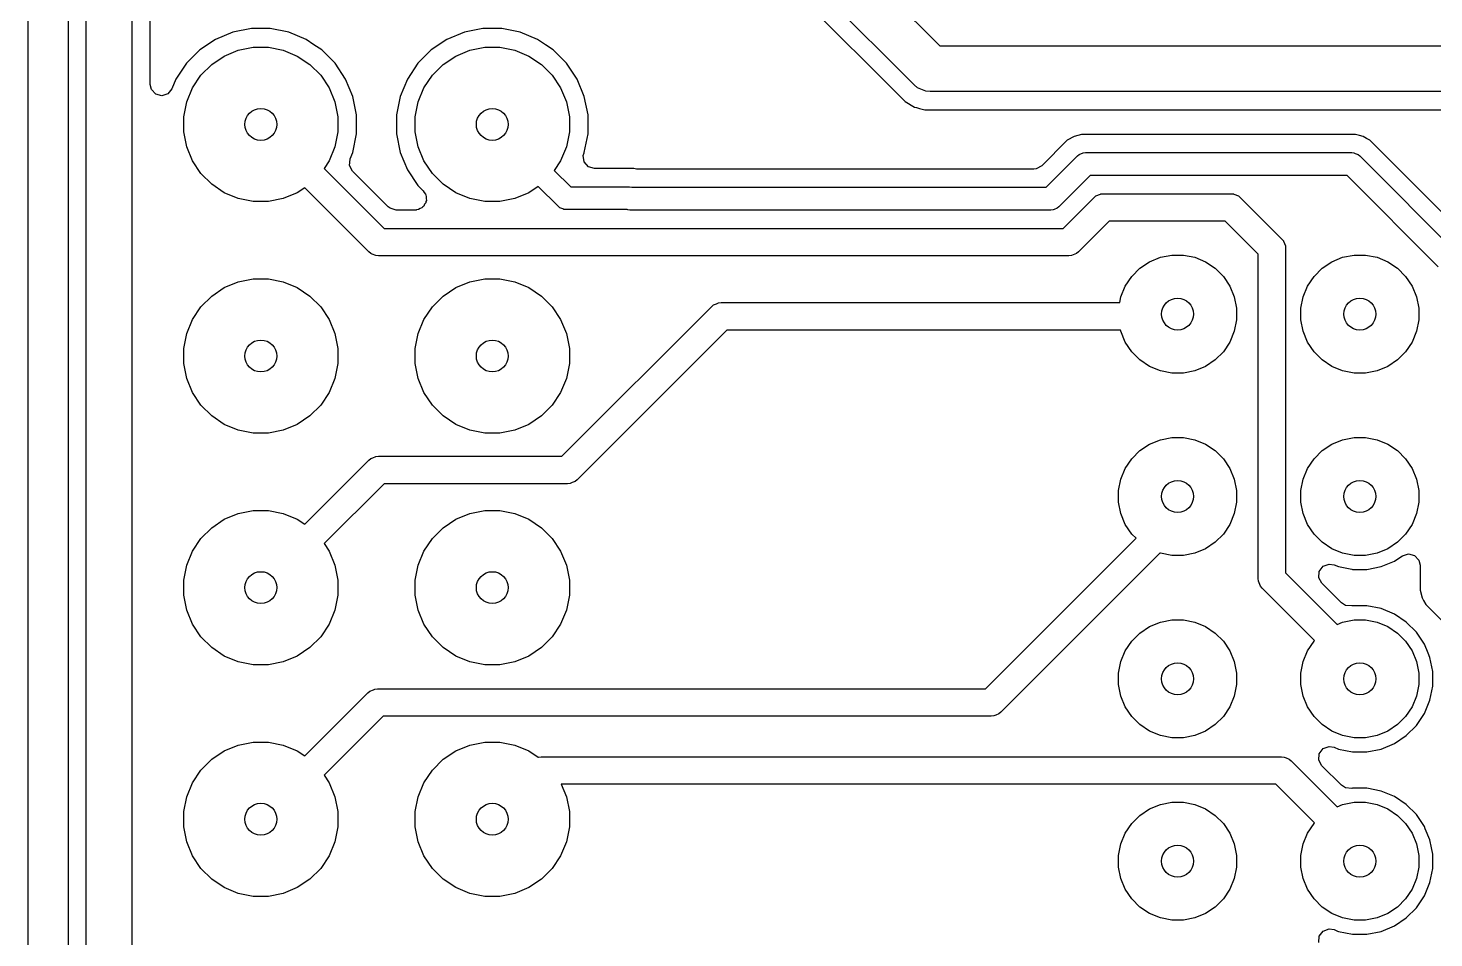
# Model space of a CAD drawing. Extents: x -0.98 to -0.05, y 0 to 3.38.
# Drawn here: x -0.981 to -0.374, y 1.64 to 2.032 of the extents above; entities that cross this region are included whole.
import ezdxf

# ---------------------------------------------------------------- set-up
doc = ezdxf.new("R2010")
doc.units = 0
doc.header["$MEASUREMENT"] = 0
doc.layers.add('BLACK', color=7, linetype='CONTINUOUS')

msp = doc.modelspace()

# ---------------------------------------------------------------- linework, layer by layer
at = {"layer": 'BLACK', "linetype": 'CONTINUOUS'}
for p, q in [((-0.98085, 1.09482), (-0.98085, 2.42611)), ((-0.9636, 2.42611), (-0.9636, 1.21617)), ((-0.95571, 1.2185), (-0.95571, 2.42378)), ((-0.93602, 2.4197), (-0.93602, 1.22258)), ((-0.63638, 2.07396), (-0.58703, 2.02461)), ((-0.92813, 2.00793), (-0.92813, 2.06455)), ((-0.66041, 2.05899), (-0.60199, 2.00057)), ((-0.59806, 2.0078), (-0.65318, 2.06292)), ((-0.89238, 2.03052), (-0.89991, 2.0274)), ((-0.88439, 2.03211), (-0.89238, 2.03052)), ((-0.89238, 2.03052), (-0.89238, 2.03052)), ((-0.87624, 2.03211), (-0.88439, 2.03211)), ((-0.88439, 2.03211), (-0.88439, 2.03211)), ((-0.86825, 2.03052), (-0.87624, 2.03211)), ((-0.87624, 2.03211), (-0.87624, 2.03211)), ((-0.86072, 2.0274), (-0.86825, 2.03052)), ((-0.86825, 2.03052), (-0.86825, 2.03052)), ((-0.79238, 2.03052), (-0.79991, 2.0274)), ((-0.78439, 2.03211), (-0.79238, 2.03052)), ((-0.79238, 2.03052), (-0.79238, 2.03052)), ((-0.77624, 2.03211), (-0.78439, 2.03211)), ((-0.78439, 2.03211), (-0.78439, 2.03211)), ((-0.76825, 2.03052), (-0.77624, 2.03211)), ((-0.77624, 2.03211), (-0.77624, 2.03211)), ((-0.76072, 2.0274), (-0.76825, 2.03052)), ((-0.76825, 2.03052), (-0.76825, 2.03052)), ((-0.90668, 2.02287), (-0.91244, 2.01711)), ((-0.89991, 2.0274), (-0.90668, 2.02287)), ((-0.89609, 2.02026), (-0.89003, 2.02277)), ((-0.89003, 2.02277), (-0.8836, 2.02405)), ((-0.8836, 2.02405), (-0.87703, 2.02405)), ((-0.87703, 2.02405), (-0.8706, 2.02277)), ((-0.8706, 2.02277), (-0.86454, 2.02026)), ((-0.85734, 2.02514), (-0.86072, 2.0274)), ((-0.85395, 2.02287), (-0.85734, 2.02514)), ((-0.84819, 2.01711), (-0.85395, 2.02287)), ((-0.80668, 2.02287), (-0.81244, 2.01711)), ((-0.79991, 2.0274), (-0.80668, 2.02287)), ((-0.79609, 2.02026), (-0.79003, 2.02277)), ((-0.79003, 2.02277), (-0.7836, 2.02405)), ((-0.7836, 2.02405), (-0.77703, 2.02405)), ((-0.77703, 2.02405), (-0.7706, 2.02277)), ((-0.7706, 2.02277), (-0.76454, 2.02026)), ((-0.75734, 2.02514), (-0.76072, 2.0274)), ((-0.75395, 2.02287), (-0.75734, 2.02514)), ((-0.74819, 2.01711), (-0.75395, 2.02287)), ((-0.58703, 2.02461), (-0.14622, 2.02461)), ((-0.91244, 2.01711), (-0.91697, 2.01034)), ((-0.90618, 2.01198), (-0.90154, 2.01662)), ((-0.90154, 2.01662), (-0.89609, 2.02026)), ((-0.86454, 2.02026), (-0.85909, 2.01662)), ((-0.85909, 2.01662), (-0.85445, 2.01198)), ((-0.84366, 2.01034), (-0.84819, 2.01711)), ((-0.84819, 2.01711), (-0.84819, 2.01711)), ((-0.81244, 2.01711), (-0.81697, 2.01034)), ((-0.80618, 2.01198), (-0.80154, 2.01662)), ((-0.80154, 2.01662), (-0.79609, 2.02026)), ((-0.76454, 2.02026), (-0.75909, 2.01662)), ((-0.75909, 2.01662), (-0.75445, 2.01198)), ((-0.74366, 2.01034), (-0.74819, 2.01711)), ((-0.74819, 2.01711), (-0.74819, 2.01711)), ((-0.91697, 2.01034), (-0.91874, 2.00606)), ((-0.90983, 2.00652), (-0.90618, 2.01198)), ((-0.85445, 2.01198), (-0.8508, 2.00652)), ((-0.84055, 2.00281), (-0.84366, 2.01034)), ((-0.81697, 2.01034), (-0.82008, 2.00281)), ((-0.80983, 2.00652), (-0.80618, 2.01198)), ((-0.75445, 2.01198), (-0.7508, 2.00652)), ((-0.74055, 2.00281), (-0.74366, 2.01034)), ((-0.92761, 2.00574), (-0.92813, 2.00793)), ((-0.92574, 2.00373), (-0.92761, 2.00574)), ((-0.91874, 2.00606), (-0.92046, 2.00392)), ((-0.91234, 2.00046), (-0.90983, 2.00652)), ((-0.8508, 2.00652), (-0.84829, 2.00046)), ((-0.81234, 2.00046), (-0.80983, 2.00652)), ((-0.7508, 2.00652), (-0.74829, 2.00046)), ((-0.59657, 2.00658), (-0.59806, 2.0078)), ((-0.59302, 2.00511), (-0.59657, 2.00658)), ((-0.59657, 2.00658), (-0.59657, 2.00658)), ((-0.5911, 2.00492), (-0.59302, 2.00511)), ((-0.1503, 2.00492), (-0.5911, 2.00492)), ((-0.92307, 2.00305), (-0.92574, 2.00373)), ((-0.92046, 2.00392), (-0.92307, 2.00305)), ((-0.91362, 1.99403), (-0.91234, 2.00046)), ((-0.84829, 2.00046), (-0.84701, 1.99403)), ((-0.83896, 1.99482), (-0.84055, 2.00281)), ((-0.82008, 2.00281), (-0.82167, 1.99482)), ((-0.82008, 2.00281), (-0.82008, 2.00281)), ((-0.81362, 1.99403), (-0.81234, 2.00046)), ((-0.74829, 2.00046), (-0.74701, 1.99403)), ((-0.73896, 1.99482), (-0.74055, 2.00281)), ((-0.60199, 2.00057), (-0.59795, 1.99824)), ((-0.59795, 1.99824), (-0.597, 1.99798)), ((-0.91362, 1.98747), (-0.91362, 1.99403)), ((-0.84701, 1.99403), (-0.84701, 1.98747)), ((-0.83896, 1.98667), (-0.83896, 1.99482)), ((-0.82167, 1.99482), (-0.82167, 1.98667)), ((-0.81362, 1.98747), (-0.81362, 1.99403)), ((-0.74701, 1.99403), (-0.74701, 1.98747)), ((-0.73896, 1.98667), (-0.73896, 1.99482)), ((-0.597, 1.99798), (-0.597, 1.99798)), ((-0.597, 1.99798), (-0.597, 1.99798)), ((-0.597, 1.99798), (-0.59581, 1.99766)), ((-0.59581, 1.99766), (-0.59344, 1.99703)), ((-0.59344, 1.99703), (-0.15559, 1.99703)), ((-0.91234, 1.98103), (-0.91362, 1.98747)), ((-0.84701, 1.98747), (-0.84829, 1.98103)), ((-0.84055, 1.97868), (-0.83896, 1.98667)), ((-0.82167, 1.98667), (-0.82008, 1.97868)), ((-0.81234, 1.98103), (-0.81362, 1.98747)), ((-0.74701, 1.98747), (-0.74829, 1.98103)), ((-0.74055, 1.97868), (-0.73896, 1.98667)), ((-0.52573, 1.98644), (-0.52899, 1.98556)), ((-0.40733, 1.98644), (-0.52573, 1.98644)), ((-0.4057, 1.986), (-0.40733, 1.98644)), ((-0.40407, 1.98556), (-0.4057, 1.986)), ((-0.90983, 1.97497), (-0.91234, 1.98103)), ((-0.84829, 1.98103), (-0.8508, 1.97497)), ((-0.80983, 1.97497), (-0.81234, 1.98103)), ((-0.74829, 1.98103), (-0.7508, 1.97497)), ((-0.53191, 1.98388), (-0.54288, 1.97291)), ((-0.52899, 1.98556), (-0.53191, 1.98388)), ((-0.53191, 1.98388), (-0.53191, 1.98388)), ((-0.52899, 1.98556), (-0.52899, 1.98556)), ((-0.40261, 1.98472), (-0.40407, 1.98556)), ((-0.40115, 1.98388), (-0.40261, 1.98472)), ((-0.35882, 1.94155), (-0.40115, 1.98388)), ((-0.90618, 1.96952), (-0.90983, 1.97497)), ((-0.8508, 1.97497), (-0.85296, 1.97174)), ((-0.84196, 1.973), (-0.84176, 1.97574)), ((-0.84176, 1.97574), (-0.8417, 1.9759)), ((-0.8417, 1.9759), (-0.84055, 1.97868)), ((-0.82008, 1.97868), (-0.82008, 1.97868)), ((-0.82008, 1.97868), (-0.81697, 1.97116)), ((-0.80618, 1.96952), (-0.80983, 1.97497)), ((-0.7508, 1.97497), (-0.75352, 1.97091)), ((-0.74098, 1.97725), (-0.74065, 1.97842)), ((-0.74058, 1.97453), (-0.74098, 1.97725)), ((-0.74065, 1.97842), (-0.74055, 1.97868)), ((-0.73878, 1.97245), (-0.74058, 1.97453)), ((-0.54104, 1.96358), (-0.52753, 1.9771)), ((-0.52753, 1.9771), (-0.52678, 1.97771)), ((-0.52678, 1.97771), (-0.52501, 1.97845)), ((-0.52501, 1.97845), (-0.52405, 1.97854)), ((-0.52405, 1.97854), (-0.40902, 1.97854)), ((-0.40902, 1.97854), (-0.40806, 1.97845)), ((-0.40806, 1.97845), (-0.40806, 1.97845)), ((-0.40806, 1.97845), (-0.40754, 1.97823)), ((-0.40754, 1.97823), (-0.40628, 1.97771)), ((-0.40628, 1.97771), (-0.40628, 1.97771)), ((-0.40628, 1.97771), (-0.40554, 1.9771)), ((-0.40554, 1.9771), (-0.36321, 1.93478)), ((-0.90154, 1.96488), (-0.90618, 1.96952)), ((-0.85296, 1.97174), (-0.82708, 1.94587)), ((-0.84064, 1.97059), (-0.84196, 1.973)), ((-0.82524, 1.95519), (-0.84064, 1.97059)), ((-0.81697, 1.97116), (-0.81244, 1.96438)), ((-0.80154, 1.96488), (-0.80618, 1.96952)), ((-0.75352, 1.97091), (-0.74639, 1.96378)), ((-0.73614, 1.97167), (-0.73878, 1.97245)), ((-0.71934, 1.97167), (-0.73614, 1.97167)), ((-0.71922, 1.97164), (-0.71934, 1.97167)), ((-0.71934, 1.97167), (-0.71934, 1.97167)), ((-0.71796, 1.97148), (-0.71922, 1.97164)), ((-0.54634, 1.97148), (-0.71796, 1.97148)), ((-0.5453, 1.97159), (-0.54634, 1.97148)), ((-0.54288, 1.97291), (-0.5453, 1.97159)), ((-0.52201, 1.9687), (-0.53553, 1.95518)), ((-0.41105, 1.9687), (-0.52201, 1.9687)), ((-0.37161, 1.92926), (-0.41105, 1.9687)), ((-0.89609, 1.96123), (-0.90154, 1.96488)), ((-0.86131, 1.96339), (-0.86454, 1.96123)), ((-0.8337, 1.93578), (-0.86131, 1.96339)), ((-0.81244, 1.96438), (-0.81015, 1.96209)), ((-0.81015, 1.96209), (-0.80973, 1.96133)), ((-0.79609, 1.96123), (-0.80154, 1.96488)), ((-0.76048, 1.96395), (-0.76454, 1.96123)), ((-0.75191, 1.95538), (-0.76048, 1.96395)), ((-0.74639, 1.96378), (-0.72102, 1.96378)), ((-0.72102, 1.96378), (-0.72006, 1.96368)), ((-0.72006, 1.96368), (-0.72006, 1.96368)), ((-0.72006, 1.96368), (-0.71982, 1.96358)), ((-0.71982, 1.96358), (-0.54104, 1.96358)), ((-0.89003, 1.95872), (-0.89609, 1.96123)), ((-0.8836, 1.95744), (-0.89003, 1.95872)), ((-0.87703, 1.95744), (-0.8836, 1.95744)), ((-0.8706, 1.95872), (-0.87703, 1.95744)), ((-0.86454, 1.96123), (-0.8706, 1.95872)), ((-0.80955, 1.95624), (-0.80991, 1.95544)), ((-0.80973, 1.96133), (-0.80916, 1.96067)), ((-0.80903, 1.95694), (-0.80955, 1.95624)), ((-0.80916, 1.96067), (-0.80909, 1.96014)), ((-0.80909, 1.96014), (-0.80883, 1.95968)), ((-0.80899, 1.95746), (-0.80903, 1.95694)), ((-0.80877, 1.95795), (-0.80899, 1.95746)), ((-0.80883, 1.95968), (-0.80889, 1.95881)), ((-0.80889, 1.95881), (-0.80877, 1.95795)), ((-0.79003, 1.95872), (-0.79609, 1.96123)), ((-0.7836, 1.95744), (-0.79003, 1.95872)), ((-0.77703, 1.95744), (-0.7836, 1.95744)), ((-0.7706, 1.95872), (-0.77703, 1.95744)), ((-0.76454, 1.96123), (-0.7706, 1.95872)), ((-0.53371, 1.94587), (-0.52048, 1.9591)), ((-0.52048, 1.9591), (-0.51958, 1.95983)), ((-0.51958, 1.95983), (-0.51756, 1.96067)), ((-0.51756, 1.96067), (-0.51745, 1.96071)), ((-0.51745, 1.96071), (-0.5163, 1.96083)), ((-0.5163, 1.96083), (-0.46118, 1.96083)), ((-0.46118, 1.96083), (-0.46003, 1.96071)), ((-0.46003, 1.96071), (-0.45992, 1.96067)), ((-0.45992, 1.96067), (-0.4579, 1.95983)), ((-0.4579, 1.95983), (-0.45701, 1.9591)), ((-0.45701, 1.9591), (-0.43929, 1.94138)), ((-0.82443, 1.95453), (-0.82524, 1.95519)), ((-0.82179, 1.95376), (-0.82443, 1.95453)), ((-0.8136, 1.95376), (-0.82179, 1.95376)), ((-0.81325, 1.95377), (-0.8136, 1.95376)), ((-0.81309, 1.95383), (-0.81325, 1.95377)), ((-0.81223, 1.95396), (-0.81309, 1.95383)), ((-0.81149, 1.95443), (-0.81223, 1.95396)), ((-0.81068, 1.95473), (-0.81149, 1.95443)), ((-0.81036, 1.95516), (-0.81068, 1.95473)), ((-0.80991, 1.95544), (-0.81036, 1.95516)), ((-0.75116, 1.95477), (-0.75191, 1.95538)), ((-0.7499, 1.95425), (-0.75116, 1.95477)), ((-0.75116, 1.95477), (-0.75116, 1.95477)), ((-0.74939, 1.95403), (-0.7499, 1.95425)), ((-0.74843, 1.95394), (-0.74939, 1.95403)), ((-0.74939, 1.95403), (-0.74939, 1.95403)), ((-0.72203, 1.95394), (-0.74843, 1.95394)), ((-0.72179, 1.95383), (-0.72203, 1.95394)), ((-0.72083, 1.95374), (-0.72179, 1.95383)), ((-0.72179, 1.95383), (-0.72179, 1.95383)), ((-0.53901, 1.95374), (-0.72083, 1.95374)), ((-0.53805, 1.95383), (-0.53901, 1.95374)), ((-0.53753, 1.95405), (-0.53805, 1.95383)), ((-0.53805, 1.95383), (-0.53805, 1.95383)), ((-0.53627, 1.95457), (-0.53753, 1.95405)), ((-0.53553, 1.95518), (-0.53627, 1.95457)), ((-0.53627, 1.95457), (-0.53627, 1.95457)), ((-0.82708, 1.94587), (-0.53371, 1.94587)), ((-0.51385, 1.94902), (-0.52708, 1.93578)), ((-0.46363, 1.94902), (-0.51385, 1.94902)), ((-0.44937, 1.93476), (-0.46363, 1.94902)), ((-0.43929, 1.94138), (-0.43855, 1.94049)), ((-0.43855, 1.94049), (-0.43851, 1.94037)), ((-0.43851, 1.94037), (-0.43767, 1.93836)), ((-0.43767, 1.93836), (-0.43756, 1.9372)), ((-0.83281, 1.93505), (-0.8337, 1.93578)), ((-0.83215, 1.93478), (-0.83281, 1.93505)), ((-0.83068, 1.93417), (-0.83215, 1.93478)), ((-0.82953, 1.93406), (-0.83068, 1.93417)), ((-0.53126, 1.93406), (-0.82953, 1.93406)), ((-0.53011, 1.93417), (-0.53126, 1.93406)), ((-0.52863, 1.93478), (-0.53011, 1.93417)), ((-0.52798, 1.93505), (-0.52863, 1.93478)), ((-0.52708, 1.93578), (-0.52798, 1.93505)), ((-0.50049, 1.92864), (-0.49632, 1.93143)), ((-0.49632, 1.93143), (-0.49168, 1.93335)), ((-0.49168, 1.93335), (-0.48676, 1.93433)), ((-0.48676, 1.93433), (-0.48174, 1.93433)), ((-0.48174, 1.93433), (-0.47682, 1.93335)), ((-0.47682, 1.93335), (-0.47219, 1.93143)), ((-0.47219, 1.93143), (-0.46802, 1.92864)), ((-0.44937, 1.79469), (-0.44937, 1.93476)), ((-0.43756, 1.9372), (-0.43756, 1.79713)), ((-0.42175, 1.92864), (-0.41758, 1.93143)), ((-0.41758, 1.93143), (-0.41294, 1.93335)), ((-0.41294, 1.93335), (-0.40802, 1.93433)), ((-0.40802, 1.93433), (-0.403, 1.93433)), ((-0.403, 1.93433), (-0.39808, 1.93335)), ((-0.39808, 1.93335), (-0.39345, 1.93143)), ((-0.39345, 1.93143), (-0.38928, 1.92864)), ((-0.50403, 1.92509), (-0.50049, 1.92864)), ((-0.46802, 1.92864), (-0.46447, 1.92509)), ((-0.42529, 1.92509), (-0.42175, 1.92864)), ((-0.38928, 1.92864), (-0.38573, 1.92509)), ((-0.90154, 1.91662), (-0.89609, 1.92026)), ((-0.89609, 1.92026), (-0.89003, 1.92277)), ((-0.89003, 1.92277), (-0.8836, 1.92405)), ((-0.8836, 1.92405), (-0.87703, 1.92405)), ((-0.87703, 1.92405), (-0.8706, 1.92277)), ((-0.8706, 1.92277), (-0.86454, 1.92026)), ((-0.86454, 1.92026), (-0.85909, 1.91662)), ((-0.80154, 1.91662), (-0.79609, 1.92026)), ((-0.79609, 1.92026), (-0.79003, 1.92277)), ((-0.79003, 1.92277), (-0.7836, 1.92405)), ((-0.7836, 1.92405), (-0.77703, 1.92405)), ((-0.77703, 1.92405), (-0.7706, 1.92277)), ((-0.7706, 1.92277), (-0.76454, 1.92026)), ((-0.76454, 1.92026), (-0.75909, 1.91662)), ((-0.50874, 1.91629), (-0.50682, 1.92092)), ((-0.50682, 1.92092), (-0.50403, 1.92509)), ((-0.46447, 1.92509), (-0.46168, 1.92092)), ((-0.46168, 1.92092), (-0.45976, 1.91629)), ((-0.43, 1.91629), (-0.42808, 1.92092)), ((-0.42808, 1.92092), (-0.42529, 1.92509)), ((-0.38573, 1.92509), (-0.38294, 1.92092)), ((-0.38294, 1.92092), (-0.38102, 1.91629)), ((-0.90618, 1.91198), (-0.90154, 1.91662)), ((-0.85909, 1.91662), (-0.85445, 1.91198)), ((-0.80618, 1.91198), (-0.80154, 1.91662)), ((-0.75909, 1.91662), (-0.75445, 1.91198)), ((-0.68474, 1.91278), (-0.68349, 1.9133)), ((-0.68349, 1.9133), (-0.68261, 1.91367)), ((-0.68261, 1.91367), (-0.68146, 1.91378)), ((-0.68146, 1.91378), (-0.50924, 1.91378)), ((-0.50924, 1.91378), (-0.50874, 1.91629)), ((-0.45976, 1.91629), (-0.45878, 1.91137)), ((-0.43098, 1.91137), (-0.43, 1.91629)), ((-0.38102, 1.91629), (-0.38004, 1.91137)), ((-0.90983, 1.90652), (-0.90618, 1.91198)), ((-0.85445, 1.91198), (-0.8508, 1.90652)), ((-0.80983, 1.90652), (-0.80618, 1.91198)), ((-0.75445, 1.91198), (-0.7508, 1.90652)), ((-0.75024, 1.84744), (-0.68563, 1.91205)), ((-0.68563, 1.91205), (-0.68474, 1.91278)), ((-0.45878, 1.91137), (-0.45878, 1.90635)), ((-0.43098, 1.90635), (-0.43098, 1.91137)), ((-0.38004, 1.91137), (-0.38004, 1.90635)), ((-0.91234, 1.90046), (-0.90983, 1.90652)), ((-0.8508, 1.90652), (-0.84829, 1.90046)), ((-0.81234, 1.90046), (-0.80983, 1.90652)), ((-0.7508, 1.90652), (-0.74829, 1.90046)), ((-0.67901, 1.90197), (-0.74362, 1.83736)), ((-0.50885, 1.90197), (-0.67901, 1.90197)), ((-0.50874, 1.90143), (-0.50885, 1.90197)), ((-0.50682, 1.89679), (-0.50874, 1.90143)), ((-0.45976, 1.90143), (-0.46168, 1.89679)), ((-0.45878, 1.90635), (-0.45976, 1.90143)), ((-0.43, 1.90143), (-0.43098, 1.90635)), ((-0.42808, 1.89679), (-0.43, 1.90143)), ((-0.38102, 1.90143), (-0.38294, 1.89679)), ((-0.38004, 1.90635), (-0.38102, 1.90143)), ((-0.91362, 1.89403), (-0.91234, 1.90046)), ((-0.84829, 1.90046), (-0.84701, 1.89403)), ((-0.81362, 1.89403), (-0.81234, 1.90046)), ((-0.74829, 1.90046), (-0.74701, 1.89403)), ((-0.50403, 1.89262), (-0.50682, 1.89679)), ((-0.46168, 1.89679), (-0.46447, 1.89262)), ((-0.42529, 1.89262), (-0.42808, 1.89679)), ((-0.38294, 1.89679), (-0.38573, 1.89262)), ((-0.91362, 1.88747), (-0.91362, 1.89403)), ((-0.84701, 1.89403), (-0.84701, 1.88747)), ((-0.81362, 1.88747), (-0.81362, 1.89403)), ((-0.74701, 1.89403), (-0.74701, 1.88747)), ((-0.50049, 1.88908), (-0.50403, 1.89262)), ((-0.49632, 1.88629), (-0.50049, 1.88908)), ((-0.46802, 1.88908), (-0.47219, 1.88629)), ((-0.46447, 1.89262), (-0.46802, 1.88908)), ((-0.42175, 1.88908), (-0.42529, 1.89262)), ((-0.41758, 1.88629), (-0.42175, 1.88908)), ((-0.38928, 1.88908), (-0.39345, 1.88629)), ((-0.38573, 1.89262), (-0.38928, 1.88908)), ((-0.91234, 1.88103), (-0.91362, 1.88747)), ((-0.84701, 1.88747), (-0.84829, 1.88103)), ((-0.81234, 1.88103), (-0.81362, 1.88747)), ((-0.74701, 1.88747), (-0.74829, 1.88103)), ((-0.49168, 1.88437), (-0.49632, 1.88629)), ((-0.48676, 1.88339), (-0.49168, 1.88437)), ((-0.48174, 1.88339), (-0.48676, 1.88339)), ((-0.47682, 1.88437), (-0.48174, 1.88339)), ((-0.47219, 1.88629), (-0.47682, 1.88437)), ((-0.41294, 1.88437), (-0.41758, 1.88629)), ((-0.40802, 1.88339), (-0.41294, 1.88437)), ((-0.403, 1.88339), (-0.40802, 1.88339)), ((-0.39808, 1.88437), (-0.403, 1.88339)), ((-0.39345, 1.88629), (-0.39808, 1.88437)), ((-0.90983, 1.87497), (-0.91234, 1.88103)), ((-0.84829, 1.88103), (-0.8508, 1.87497)), ((-0.80983, 1.87497), (-0.81234, 1.88103)), ((-0.74829, 1.88103), (-0.7508, 1.87497)), ((-0.90618, 1.86952), (-0.90983, 1.87497)), ((-0.8508, 1.87497), (-0.85445, 1.86952)), ((-0.80618, 1.86952), (-0.80983, 1.87497)), ((-0.7508, 1.87497), (-0.75445, 1.86952)), ((-0.90154, 1.86488), (-0.90618, 1.86952)), ((-0.89609, 1.86123), (-0.90154, 1.86488)), ((-0.85909, 1.86488), (-0.86454, 1.86123)), ((-0.85445, 1.86952), (-0.85909, 1.86488)), ((-0.80154, 1.86488), (-0.80618, 1.86952)), ((-0.79609, 1.86123), (-0.80154, 1.86488)), ((-0.75909, 1.86488), (-0.76454, 1.86123)), ((-0.75445, 1.86952), (-0.75909, 1.86488)), ((-0.89003, 1.85872), (-0.89609, 1.86123)), ((-0.8836, 1.85744), (-0.89003, 1.85872)), ((-0.8706, 1.85872), (-0.87703, 1.85744)), ((-0.86454, 1.86123), (-0.8706, 1.85872)), ((-0.79003, 1.85872), (-0.79609, 1.86123)), ((-0.7836, 1.85744), (-0.79003, 1.85872)), ((-0.7706, 1.85872), (-0.77703, 1.85744)), ((-0.76454, 1.86123), (-0.7706, 1.85872)), ((-0.87703, 1.85744), (-0.8836, 1.85744)), ((-0.77703, 1.85744), (-0.7836, 1.85744)), ((-0.50049, 1.8499), (-0.49632, 1.85269)), ((-0.49632, 1.85269), (-0.49168, 1.85461)), ((-0.49168, 1.85461), (-0.48676, 1.85559)), ((-0.48676, 1.85559), (-0.48174, 1.85559)), ((-0.48174, 1.85559), (-0.47682, 1.85461)), ((-0.47682, 1.85461), (-0.47219, 1.85269)), ((-0.47219, 1.85269), (-0.46802, 1.8499)), ((-0.42175, 1.8499), (-0.41758, 1.85269)), ((-0.41758, 1.85269), (-0.41294, 1.85461)), ((-0.41294, 1.85461), (-0.40802, 1.85559)), ((-0.40802, 1.85559), (-0.403, 1.85559)), ((-0.403, 1.85559), (-0.39808, 1.85461)), ((-0.39808, 1.85461), (-0.39345, 1.85269)), ((-0.39345, 1.85269), (-0.38928, 1.8499)), ((-0.8337, 1.84571), (-0.83281, 1.84645)), ((-0.83281, 1.84645), (-0.83193, 1.84681)), ((-0.83193, 1.84681), (-0.83068, 1.84733)), ((-0.83068, 1.84733), (-0.82953, 1.84744)), ((-0.82953, 1.84744), (-0.75024, 1.84744)), ((-0.50682, 1.84218), (-0.50403, 1.84635)), ((-0.50403, 1.84635), (-0.50049, 1.8499)), ((-0.46802, 1.8499), (-0.46447, 1.84635)), ((-0.46447, 1.84635), (-0.46168, 1.84218)), ((-0.42808, 1.84218), (-0.42529, 1.84635)), ((-0.42529, 1.84635), (-0.42175, 1.8499)), ((-0.38928, 1.8499), (-0.38573, 1.84635)), ((-0.38573, 1.84635), (-0.38294, 1.84218)), ((-0.86131, 1.8181), (-0.8337, 1.84571)), ((-0.50874, 1.83755), (-0.50682, 1.84218)), ((-0.46168, 1.84218), (-0.45976, 1.83755)), ((-0.43, 1.83755), (-0.42808, 1.84218)), ((-0.38294, 1.84218), (-0.38102, 1.83755)), ((-0.82708, 1.83563), (-0.85296, 1.80975)), ((-0.7478, 1.83563), (-0.82708, 1.83563)), ((-0.74664, 1.83574), (-0.7478, 1.83563)), ((-0.74576, 1.83611), (-0.74664, 1.83574)), ((-0.74451, 1.83663), (-0.74576, 1.83611)), ((-0.74362, 1.83736), (-0.74451, 1.83663)), ((-0.50972, 1.83263), (-0.50874, 1.83755)), ((-0.45976, 1.83755), (-0.45878, 1.83263)), ((-0.43098, 1.83263), (-0.43, 1.83755)), ((-0.38102, 1.83755), (-0.38004, 1.83263)), ((-0.50972, 1.82761), (-0.50972, 1.83263)), ((-0.45878, 1.83263), (-0.45878, 1.82761)), ((-0.43098, 1.82761), (-0.43098, 1.83263)), ((-0.38004, 1.83263), (-0.38004, 1.82761)), ((-0.89609, 1.82026), (-0.89003, 1.82277)), ((-0.89003, 1.82277), (-0.8836, 1.82405)), ((-0.8836, 1.82405), (-0.87703, 1.82405)), ((-0.87703, 1.82405), (-0.8706, 1.82277)), ((-0.8706, 1.82277), (-0.86454, 1.82026)), ((-0.79609, 1.82026), (-0.79003, 1.82277)), ((-0.79003, 1.82277), (-0.7836, 1.82405)), ((-0.7836, 1.82405), (-0.77703, 1.82405)), ((-0.77703, 1.82405), (-0.7706, 1.82277)), ((-0.7706, 1.82277), (-0.76454, 1.82026)), ((-0.50874, 1.82269), (-0.50972, 1.82761)), ((-0.50682, 1.81805), (-0.50874, 1.82269)), ((-0.45976, 1.82269), (-0.46168, 1.81805)), ((-0.45878, 1.82761), (-0.45976, 1.82269)), ((-0.43, 1.82269), (-0.43098, 1.82761)), ((-0.42808, 1.81805), (-0.43, 1.82269)), ((-0.38102, 1.82269), (-0.38294, 1.81805)), ((-0.38004, 1.82761), (-0.38102, 1.82269)), ((-0.90618, 1.81198), (-0.90154, 1.81662)), ((-0.90154, 1.81662), (-0.89609, 1.82026)), ((-0.86454, 1.82026), (-0.86131, 1.8181)), ((-0.80618, 1.81198), (-0.80154, 1.81662)), ((-0.80154, 1.81662), (-0.79609, 1.82026)), ((-0.76454, 1.82026), (-0.75909, 1.81662)), ((-0.75909, 1.81662), (-0.75445, 1.81198)), ((-0.50403, 1.81388), (-0.50682, 1.81805)), ((-0.46168, 1.81805), (-0.46447, 1.81388)), ((-0.42529, 1.81388), (-0.42808, 1.81805)), ((-0.38294, 1.81805), (-0.38573, 1.81388)), ((-0.90983, 1.80652), (-0.90618, 1.81198)), ((-0.80983, 1.80652), (-0.80618, 1.81198)), ((-0.75445, 1.81198), (-0.7508, 1.80652)), ((-0.56719, 1.74705), (-0.50219, 1.81204)), ((-0.50219, 1.81204), (-0.50403, 1.81388)), ((-0.46802, 1.81034), (-0.47219, 1.80755)), ((-0.46447, 1.81388), (-0.46802, 1.81034)), ((-0.42175, 1.81034), (-0.42529, 1.81388)), ((-0.41758, 1.80755), (-0.42175, 1.81034)), ((-0.38928, 1.81034), (-0.39345, 1.80755)), ((-0.38573, 1.81388), (-0.38928, 1.81034)), ((-0.91234, 1.80046), (-0.90983, 1.80652)), ((-0.85296, 1.80975), (-0.8508, 1.80652)), ((-0.8508, 1.80652), (-0.84829, 1.80046)), ((-0.81234, 1.80046), (-0.80983, 1.80652)), ((-0.7508, 1.80652), (-0.74829, 1.80046)), ((-0.49184, 1.8057), (-0.56057, 1.73697)), ((-0.49168, 1.80563), (-0.49184, 1.8057)), ((-0.48676, 1.80465), (-0.49168, 1.80563)), ((-0.48174, 1.80465), (-0.48676, 1.80465)), ((-0.47682, 1.80563), (-0.48174, 1.80465)), ((-0.47219, 1.80755), (-0.47682, 1.80563)), ((-0.41294, 1.80563), (-0.41758, 1.80755)), ((-0.40802, 1.80465), (-0.41294, 1.80563)), ((-0.403, 1.80465), (-0.40802, 1.80465)), ((-0.39808, 1.80563), (-0.403, 1.80465)), ((-0.39345, 1.80755), (-0.39808, 1.80563)), ((-0.38869, 1.80346), (-0.3871, 1.80452)), ((-0.3871, 1.80452), (-0.38448, 1.80534)), ((-0.38448, 1.80534), (-0.38182, 1.80461)), ((-0.38182, 1.80461), (-0.37999, 1.80256)), ((-0.91362, 1.79403), (-0.91234, 1.80046)), ((-0.84829, 1.80046), (-0.84701, 1.79403)), ((-0.81362, 1.79403), (-0.81234, 1.80046)), ((-0.74829, 1.80046), (-0.74701, 1.79403)), ((-0.42321, 1.79504), (-0.42301, 1.79778)), ((-0.42301, 1.79778), (-0.42136, 1.79998)), ((-0.42136, 1.79998), (-0.41878, 1.80094)), ((-0.41878, 1.80094), (-0.41657, 1.80058)), ((-0.41657, 1.80058), (-0.4147, 1.79981)), ((-0.4147, 1.79981), (-0.40896, 1.79867)), ((-0.40896, 1.79867), (-0.40862, 1.7986)), ((-0.40862, 1.7986), (-0.40862, 1.7986)), ((-0.40862, 1.7986), (-0.40862, 1.7986)), ((-0.40862, 1.7986), (-0.40241, 1.7986)), ((-0.40241, 1.7986), (-0.39632, 1.79981)), ((-0.40241, 1.7986), (-0.40241, 1.7986)), ((-0.39632, 1.79981), (-0.39058, 1.80219)), ((-0.39058, 1.80219), (-0.38869, 1.80346)), ((-0.37999, 1.80256), (-0.37951, 1.80046)), ((-0.37951, 1.80046), (-0.37951, 1.78961)), ((-0.91362, 1.78747), (-0.91362, 1.79403)), ((-0.84701, 1.79403), (-0.84701, 1.78747)), ((-0.81362, 1.78747), (-0.81362, 1.79403)), ((-0.74701, 1.79403), (-0.74701, 1.78747)), ((-0.44926, 1.79353), (-0.44937, 1.79469)), ((-0.44837, 1.7914), (-0.44926, 1.79353)), ((-0.43756, 1.79713), (-0.41531, 1.77488)), ((-0.42189, 1.79262), (-0.42321, 1.79504)), ((-0.41342, 1.78415), (-0.42189, 1.79262)), ((-0.91234, 1.78103), (-0.91362, 1.78747)), ((-0.84701, 1.78747), (-0.84829, 1.78103)), ((-0.81234, 1.78103), (-0.81362, 1.78747)), ((-0.74701, 1.78747), (-0.74829, 1.78103)), ((-0.44764, 1.79051), (-0.44837, 1.7914)), ((-0.42502, 1.76789), (-0.44764, 1.79051)), ((-0.37951, 1.78961), (-0.37863, 1.78635)), ((-0.37863, 1.78635), (-0.37798, 1.78522)), ((-0.90983, 1.77497), (-0.91234, 1.78103)), ((-0.84829, 1.78103), (-0.8508, 1.77497)), ((-0.80983, 1.77497), (-0.81234, 1.78103)), ((-0.74829, 1.78103), (-0.7508, 1.77497)), ((-0.41175, 1.78306), (-0.41342, 1.78415)), ((-0.40901, 1.78282), (-0.41175, 1.78306)), ((-0.40862, 1.78289), (-0.40901, 1.78282)), ((-0.40241, 1.78289), (-0.40862, 1.78289)), ((-0.40862, 1.78289), (-0.40862, 1.78289)), ((-0.39632, 1.78168), (-0.40241, 1.78289)), ((-0.40241, 1.78289), (-0.40241, 1.78289)), ((-0.39058, 1.77931), (-0.39632, 1.78168)), ((-0.39632, 1.78168), (-0.39632, 1.78168)), ((-0.37798, 1.78522), (-0.37695, 1.78343)), ((-0.37695, 1.78343), (-0.36708, 1.77357)), ((-0.90618, 1.76952), (-0.90983, 1.77497)), ((-0.8508, 1.77497), (-0.85445, 1.76952)), ((-0.80618, 1.76952), (-0.80983, 1.77497)), ((-0.7508, 1.77497), (-0.75445, 1.76952)), ((-0.50049, 1.77116), (-0.49632, 1.77395)), ((-0.49632, 1.77395), (-0.49168, 1.77587)), ((-0.49168, 1.77587), (-0.48676, 1.77685)), ((-0.48676, 1.77685), (-0.48174, 1.77685)), ((-0.48174, 1.77685), (-0.47682, 1.77587)), ((-0.47682, 1.77587), (-0.47219, 1.77395)), ((-0.47219, 1.77395), (-0.46802, 1.77116)), ((-0.41531, 1.77488), (-0.41294, 1.77587)), ((-0.41294, 1.77587), (-0.40802, 1.77685)), ((-0.40802, 1.77685), (-0.403, 1.77685)), ((-0.403, 1.77685), (-0.39808, 1.77587)), ((-0.39808, 1.77587), (-0.39345, 1.77395)), ((-0.39345, 1.77395), (-0.38928, 1.77116)), ((-0.38542, 1.77586), (-0.39058, 1.77931)), ((-0.39058, 1.77931), (-0.39058, 1.77931)), ((-0.38103, 1.77147), (-0.38542, 1.77586)), ((-0.38542, 1.77586), (-0.38542, 1.77586)), ((-0.90154, 1.76488), (-0.90618, 1.76952)), ((-0.85445, 1.76952), (-0.85909, 1.76488)), ((-0.80154, 1.76488), (-0.80618, 1.76952)), ((-0.75445, 1.76952), (-0.75909, 1.76488)), ((-0.50682, 1.76344), (-0.50403, 1.76761)), ((-0.50403, 1.76761), (-0.50049, 1.77116)), ((-0.46802, 1.77116), (-0.46447, 1.76761)), ((-0.46447, 1.76761), (-0.46168, 1.76344)), ((-0.42808, 1.76344), (-0.42529, 1.76761)), ((-0.42529, 1.76761), (-0.42502, 1.76789)), ((-0.38928, 1.77116), (-0.38573, 1.76761)), ((-0.38573, 1.76761), (-0.38294, 1.76344)), ((-0.37758, 1.76631), (-0.38103, 1.77147)), ((-0.38103, 1.77147), (-0.38103, 1.77147)), ((-0.89609, 1.76123), (-0.90154, 1.76488)), ((-0.85909, 1.76488), (-0.86454, 1.76123)), ((-0.79609, 1.76123), (-0.80154, 1.76488)), ((-0.75909, 1.76488), (-0.76454, 1.76123)), ((-0.50874, 1.75881), (-0.50682, 1.76344)), ((-0.46168, 1.76344), (-0.45976, 1.75881)), ((-0.43, 1.75881), (-0.42808, 1.76344)), ((-0.38294, 1.76344), (-0.38102, 1.75881)), ((-0.37599, 1.76247), (-0.37758, 1.76631)), ((-0.37758, 1.76631), (-0.37758, 1.76631)), ((-0.37521, 1.76057), (-0.37599, 1.76247)), ((-0.89003, 1.75872), (-0.89609, 1.76123)), ((-0.8836, 1.75744), (-0.89003, 1.75872)), ((-0.87703, 1.75744), (-0.8836, 1.75744)), ((-0.8706, 1.75872), (-0.87703, 1.75744)), ((-0.86454, 1.76123), (-0.8706, 1.75872)), ((-0.79003, 1.75872), (-0.79609, 1.76123)), ((-0.7836, 1.75744), (-0.79003, 1.75872)), ((-0.77703, 1.75744), (-0.7836, 1.75744)), ((-0.7706, 1.75872), (-0.77703, 1.75744)), ((-0.76454, 1.76123), (-0.7706, 1.75872)), ((-0.50972, 1.75389), (-0.50874, 1.75881)), ((-0.45976, 1.75881), (-0.45878, 1.75389)), ((-0.43098, 1.75389), (-0.43, 1.75881)), ((-0.38102, 1.75881), (-0.38004, 1.75389)), ((-0.37482, 1.75862), (-0.37521, 1.76057)), ((-0.374, 1.75448), (-0.37482, 1.75862)), ((-0.50972, 1.74887), (-0.50972, 1.75389)), ((-0.45878, 1.75389), (-0.45878, 1.74887)), ((-0.43098, 1.74887), (-0.43098, 1.75389)), ((-0.38004, 1.75389), (-0.38004, 1.74887)), ((-0.374, 1.74827), (-0.374, 1.75448)), ((-0.374, 1.75448), (-0.374, 1.75448)), ((-0.374, 1.75448), (-0.374, 1.75448)), ((-0.86131, 1.7181), (-0.8341, 1.74532)), ((-0.8341, 1.74532), (-0.8332, 1.74605)), ((-0.8332, 1.74605), (-0.8317, 1.74668)), ((-0.8317, 1.74668), (-0.83107, 1.74693)), ((-0.83107, 1.74693), (-0.82992, 1.74705)), ((-0.82992, 1.74705), (-0.56719, 1.74705)), ((-0.50874, 1.74395), (-0.50972, 1.74887)), ((-0.50682, 1.73931), (-0.50874, 1.74395)), ((-0.45976, 1.74395), (-0.46168, 1.73931)), ((-0.45878, 1.74887), (-0.45976, 1.74395)), ((-0.43, 1.74395), (-0.43098, 1.74887)), ((-0.42808, 1.73931), (-0.43, 1.74395)), ((-0.38102, 1.74395), (-0.38294, 1.73931)), ((-0.38004, 1.74887), (-0.38102, 1.74395)), ((-0.37521, 1.74219), (-0.374, 1.74827)), ((-0.50403, 1.73514), (-0.50682, 1.73931)), ((-0.46168, 1.73931), (-0.46447, 1.73514)), ((-0.42529, 1.73514), (-0.42808, 1.73931)), ((-0.38294, 1.73931), (-0.38573, 1.73514)), ((-0.37758, 1.73645), (-0.37521, 1.74219)), ((-0.82748, 1.73524), (-0.85296, 1.70975)), ((-0.56474, 1.73524), (-0.82748, 1.73524)), ((-0.56359, 1.73535), (-0.56474, 1.73524)), ((-0.56271, 1.73571), (-0.56359, 1.73535)), ((-0.56146, 1.73623), (-0.56271, 1.73571)), ((-0.56057, 1.73697), (-0.56146, 1.73623)), ((-0.50049, 1.7316), (-0.50403, 1.73514)), ((-0.49632, 1.72881), (-0.50049, 1.7316)), ((-0.46802, 1.7316), (-0.47219, 1.72881)), ((-0.46447, 1.73514), (-0.46802, 1.7316)), ((-0.42175, 1.7316), (-0.42529, 1.73514)), ((-0.41758, 1.72881), (-0.42175, 1.7316)), ((-0.38928, 1.7316), (-0.39345, 1.72881)), ((-0.38573, 1.73514), (-0.38928, 1.7316)), ((-0.38542, 1.7269), (-0.38103, 1.73129)), ((-0.38103, 1.73129), (-0.37758, 1.73645)), ((-0.49168, 1.72689), (-0.49632, 1.72881)), ((-0.48676, 1.72591), (-0.49168, 1.72689)), ((-0.48174, 1.72591), (-0.48676, 1.72591)), ((-0.47682, 1.72689), (-0.48174, 1.72591)), ((-0.47219, 1.72881), (-0.47682, 1.72689)), ((-0.41294, 1.72689), (-0.41758, 1.72881)), ((-0.40802, 1.72591), (-0.41294, 1.72689)), ((-0.403, 1.72591), (-0.40802, 1.72591)), ((-0.39808, 1.72689), (-0.403, 1.72591)), ((-0.39345, 1.72881), (-0.39808, 1.72689)), ((-0.39058, 1.72345), (-0.38542, 1.7269)), ((-0.90154, 1.71662), (-0.89609, 1.72026)), ((-0.89609, 1.72026), (-0.89003, 1.72277)), ((-0.89003, 1.72277), (-0.8836, 1.72405)), ((-0.8836, 1.72405), (-0.87703, 1.72405)), ((-0.87703, 1.72405), (-0.8706, 1.72277)), ((-0.8706, 1.72277), (-0.86454, 1.72026)), ((-0.86454, 1.72026), (-0.86131, 1.7181)), ((-0.80154, 1.71662), (-0.79609, 1.72026)), ((-0.79609, 1.72026), (-0.79003, 1.72277)), ((-0.79003, 1.72277), (-0.7836, 1.72405)), ((-0.7836, 1.72405), (-0.77703, 1.72405)), ((-0.77703, 1.72405), (-0.7706, 1.72277)), ((-0.7706, 1.72277), (-0.76454, 1.72026)), ((-0.76454, 1.72026), (-0.76051, 1.71757)), ((-0.42321, 1.7163), (-0.42301, 1.71904)), ((-0.42301, 1.71904), (-0.42136, 1.72124)), ((-0.42136, 1.72124), (-0.41878, 1.7222)), ((-0.41878, 1.7222), (-0.41657, 1.72184)), ((-0.41657, 1.72184), (-0.4147, 1.72107)), ((-0.4147, 1.72107), (-0.40862, 1.71986)), ((-0.40862, 1.71986), (-0.40862, 1.71986)), ((-0.40862, 1.71986), (-0.40862, 1.71986)), ((-0.40862, 1.71986), (-0.40241, 1.71986)), ((-0.40241, 1.71986), (-0.39632, 1.72107)), ((-0.40241, 1.71986), (-0.40241, 1.71986)), ((-0.39632, 1.72107), (-0.39058, 1.72345)), ((-0.90618, 1.71198), (-0.90154, 1.71662)), ((-0.80618, 1.71198), (-0.80154, 1.71662)), ((-0.76051, 1.71757), (-0.76039, 1.71761)), ((-0.76039, 1.71761), (-0.75924, 1.71773)), ((-0.75924, 1.71773), (-0.43934, 1.71773)), ((-0.43934, 1.71773), (-0.43819, 1.71761)), ((-0.43819, 1.71761), (-0.43731, 1.71725)), ((-0.43731, 1.71725), (-0.43606, 1.71673)), ((-0.43606, 1.71673), (-0.43517, 1.716)), ((-0.43517, 1.716), (-0.41531, 1.69614)), ((-0.42189, 1.71388), (-0.42321, 1.7163)), ((-0.41342, 1.70541), (-0.42189, 1.71388)), ((-0.90983, 1.70652), (-0.90618, 1.71198)), ((-0.85296, 1.70975), (-0.8508, 1.70652)), ((-0.80983, 1.70652), (-0.80618, 1.71198)), ((-0.91234, 1.70046), (-0.90983, 1.70652)), ((-0.8508, 1.70652), (-0.84829, 1.70046)), ((-0.81234, 1.70046), (-0.80983, 1.70652)), ((-0.44179, 1.70592), (-0.75055, 1.70592)), ((-0.75055, 1.70592), (-0.74829, 1.70046)), ((-0.42502, 1.68915), (-0.44179, 1.70592)), ((-0.41175, 1.70432), (-0.41342, 1.70541)), ((-0.40901, 1.70407), (-0.41175, 1.70432)), ((-0.40862, 1.70415), (-0.40901, 1.70407)), ((-0.40241, 1.70415), (-0.40862, 1.70415)), ((-0.40862, 1.70415), (-0.40862, 1.70415)), ((-0.39632, 1.70294), (-0.40241, 1.70415)), ((-0.40241, 1.70415), (-0.40241, 1.70415)), ((-0.39058, 1.70057), (-0.39632, 1.70294)), ((-0.39632, 1.70294), (-0.39632, 1.70294)), ((-0.38542, 1.69712), (-0.39058, 1.70057)), ((-0.39058, 1.70057), (-0.39058, 1.70057)), ((-0.91362, 1.69403), (-0.91234, 1.70046)), ((-0.84829, 1.70046), (-0.84701, 1.69403)), ((-0.81362, 1.69403), (-0.81234, 1.70046)), ((-0.74829, 1.70046), (-0.74701, 1.69403)), ((-0.50049, 1.69242), (-0.49632, 1.69521)), ((-0.49632, 1.69521), (-0.49168, 1.69713)), ((-0.49168, 1.69713), (-0.48676, 1.69811)), ((-0.48676, 1.69811), (-0.48174, 1.69811)), ((-0.48174, 1.69811), (-0.47682, 1.69713)), ((-0.47682, 1.69713), (-0.47219, 1.69521)), ((-0.47219, 1.69521), (-0.46802, 1.69242)), ((-0.41531, 1.69614), (-0.41294, 1.69713)), ((-0.41294, 1.69713), (-0.40802, 1.69811)), ((-0.40802, 1.69811), (-0.403, 1.69811)), ((-0.403, 1.69811), (-0.39808, 1.69713)), ((-0.39808, 1.69713), (-0.39345, 1.69521)), ((-0.39345, 1.69521), (-0.38928, 1.69242)), ((-0.38103, 1.69273), (-0.38542, 1.69712)), ((-0.38542, 1.69712), (-0.38542, 1.69712)), ((-0.91362, 1.68747), (-0.91362, 1.69403)), ((-0.84701, 1.69403), (-0.84701, 1.68747)), ((-0.81362, 1.68747), (-0.81362, 1.69403)), ((-0.74701, 1.69403), (-0.74701, 1.68747)), ((-0.50682, 1.6847), (-0.50403, 1.68887)), ((-0.50403, 1.68887), (-0.50049, 1.69242)), ((-0.46802, 1.69242), (-0.46447, 1.68887)), ((-0.46447, 1.68887), (-0.46168, 1.6847)), ((-0.42808, 1.6847), (-0.42529, 1.68887)), ((-0.42529, 1.68887), (-0.42502, 1.68915)), ((-0.38928, 1.69242), (-0.38573, 1.68887)), ((-0.38573, 1.68887), (-0.38294, 1.6847)), ((-0.37758, 1.68757), (-0.38103, 1.69273)), ((-0.38103, 1.69273), (-0.38103, 1.69273)), ((-0.91234, 1.68103), (-0.91362, 1.68747)), ((-0.84701, 1.68747), (-0.84829, 1.68103)), ((-0.81234, 1.68103), (-0.81362, 1.68747)), ((-0.74701, 1.68747), (-0.74829, 1.68103)), ((-0.50874, 1.68007), (-0.50682, 1.6847)), ((-0.46168, 1.6847), (-0.45976, 1.68007)), ((-0.43, 1.68007), (-0.42808, 1.6847)), ((-0.38294, 1.6847), (-0.38102, 1.68007)), ((-0.37721, 1.68667), (-0.37758, 1.68757)), ((-0.37758, 1.68757), (-0.37758, 1.68757)), ((-0.37521, 1.68183), (-0.37721, 1.68667)), ((-0.90983, 1.67497), (-0.91234, 1.68103)), ((-0.84829, 1.68103), (-0.8508, 1.67497)), ((-0.80983, 1.67497), (-0.81234, 1.68103)), ((-0.74829, 1.68103), (-0.7508, 1.67497)), ((-0.50972, 1.67515), (-0.50874, 1.68007)), ((-0.45976, 1.68007), (-0.45878, 1.67515)), ((-0.43098, 1.67515), (-0.43, 1.68007)), ((-0.38102, 1.68007), (-0.38004, 1.67515)), ((-0.37452, 1.6784), (-0.37521, 1.68183)), ((-0.374, 1.67574), (-0.37452, 1.6784)), ((-0.90618, 1.66952), (-0.90983, 1.67497)), ((-0.8508, 1.67497), (-0.85445, 1.66952)), ((-0.80618, 1.66952), (-0.80983, 1.67497)), ((-0.7508, 1.67497), (-0.75445, 1.66952)), ((-0.50972, 1.67013), (-0.50972, 1.67515)), ((-0.45878, 1.67515), (-0.45878, 1.67013)), ((-0.43098, 1.67013), (-0.43098, 1.67515)), ((-0.38004, 1.67515), (-0.38004, 1.67013)), ((-0.374, 1.66953), (-0.374, 1.67574)), ((-0.374, 1.67574), (-0.374, 1.67574)), ((-0.374, 1.67574), (-0.374, 1.67574)), ((-0.90154, 1.66488), (-0.90618, 1.66952)), ((-0.89609, 1.66123), (-0.90154, 1.66488)), ((-0.85909, 1.66488), (-0.86454, 1.66123)), ((-0.85445, 1.66952), (-0.85909, 1.66488)), ((-0.80154, 1.66488), (-0.80618, 1.66952)), ((-0.79609, 1.66123), (-0.80154, 1.66488)), ((-0.75909, 1.66488), (-0.76454, 1.66123)), ((-0.75445, 1.66952), (-0.75909, 1.66488)), ((-0.50874, 1.66521), (-0.50972, 1.67013)), ((-0.50682, 1.66057), (-0.50874, 1.66521)), ((-0.45976, 1.66521), (-0.46168, 1.66057)), ((-0.45878, 1.67013), (-0.45976, 1.66521)), ((-0.43, 1.66521), (-0.43098, 1.67013)), ((-0.42808, 1.66057), (-0.43, 1.66521)), ((-0.38102, 1.66521), (-0.38294, 1.66057)), ((-0.38004, 1.67013), (-0.38102, 1.66521)), ((-0.37521, 1.66345), (-0.374, 1.66953)), ((-0.89003, 1.65872), (-0.89609, 1.66123)), ((-0.8836, 1.65744), (-0.89003, 1.65872)), ((-0.8706, 1.65872), (-0.87703, 1.65744)), ((-0.86454, 1.66123), (-0.8706, 1.65872)), ((-0.79003, 1.65872), (-0.79609, 1.66123)), ((-0.7836, 1.65744), (-0.79003, 1.65872)), ((-0.7706, 1.65872), (-0.77703, 1.65744)), ((-0.76454, 1.66123), (-0.7706, 1.65872)), ((-0.50403, 1.6564), (-0.50682, 1.66057)), ((-0.46168, 1.66057), (-0.46447, 1.6564)), ((-0.42529, 1.6564), (-0.42808, 1.66057)), ((-0.38294, 1.66057), (-0.38573, 1.6564)), ((-0.37758, 1.65771), (-0.37521, 1.66345)), ((-0.87703, 1.65744), (-0.8836, 1.65744)), ((-0.77703, 1.65744), (-0.7836, 1.65744)), ((-0.50049, 1.65286), (-0.50403, 1.6564)), ((-0.49632, 1.65007), (-0.50049, 1.65286)), ((-0.46802, 1.65286), (-0.47219, 1.65007)), ((-0.46447, 1.6564), (-0.46802, 1.65286)), ((-0.42175, 1.65286), (-0.42529, 1.6564)), ((-0.41758, 1.65007), (-0.42175, 1.65286)), ((-0.38928, 1.65286), (-0.39345, 1.65007)), ((-0.38573, 1.6564), (-0.38928, 1.65286)), ((-0.38542, 1.64816), (-0.38103, 1.65255)), ((-0.38103, 1.65255), (-0.37758, 1.65771)), ((-0.49168, 1.64815), (-0.49632, 1.65007)), ((-0.48676, 1.64717), (-0.49168, 1.64815)), ((-0.48174, 1.64717), (-0.48676, 1.64717)), ((-0.47682, 1.64815), (-0.48174, 1.64717)), ((-0.47219, 1.65007), (-0.47682, 1.64815)), ((-0.41294, 1.64815), (-0.41758, 1.65007)), ((-0.40802, 1.64717), (-0.41294, 1.64815)), ((-0.403, 1.64717), (-0.40802, 1.64717)), ((-0.39808, 1.64815), (-0.403, 1.64717)), ((-0.39345, 1.65007), (-0.39808, 1.64815)), ((-0.39058, 1.64471), (-0.38542, 1.64816)), ((-0.42321, 1.63756), (-0.42301, 1.6403)), ((-0.42301, 1.6403), (-0.42136, 1.6425)), ((-0.42136, 1.6425), (-0.41878, 1.64346)), ((-0.41878, 1.64346), (-0.41657, 1.6431)), ((-0.41657, 1.6431), (-0.41511, 1.6425)), ((-0.41511, 1.6425), (-0.4147, 1.64233)), ((-0.4147, 1.64233), (-0.40862, 1.64112)), ((-0.40862, 1.64112), (-0.40862, 1.64112)), ((-0.40862, 1.64112), (-0.40862, 1.64112)), ((-0.40862, 1.64112), (-0.40241, 1.64112)), ((-0.40241, 1.64112), (-0.39632, 1.64233)), ((-0.40241, 1.64112), (-0.40241, 1.64112)), ((-0.39632, 1.64233), (-0.39058, 1.64471))]:
    msp.add_line(p, q, dxfattribs=at)
at = {"layer": 'BLACK'}
for centre in [(-0.88031, 1.99075), (-0.78031, 1.99075), (-0.48425, 1.90886), (-0.40551, 1.90886), (-0.88031, 1.89075), (-0.78031, 1.89075), (-0.48425, 1.83012), (-0.40551, 1.83012), (-0.88031, 1.79075), (-0.78031, 1.79075), (-0.48425, 1.75138), (-0.40551, 1.75138), (-0.88031, 1.69075), (-0.78031, 1.69075), (-0.48425, 1.67264), (-0.40551, 1.67264)]:
    msp.add_circle(centre, 0.00689, dxfattribs=at)

doc.saveas('drawing.dxf')
